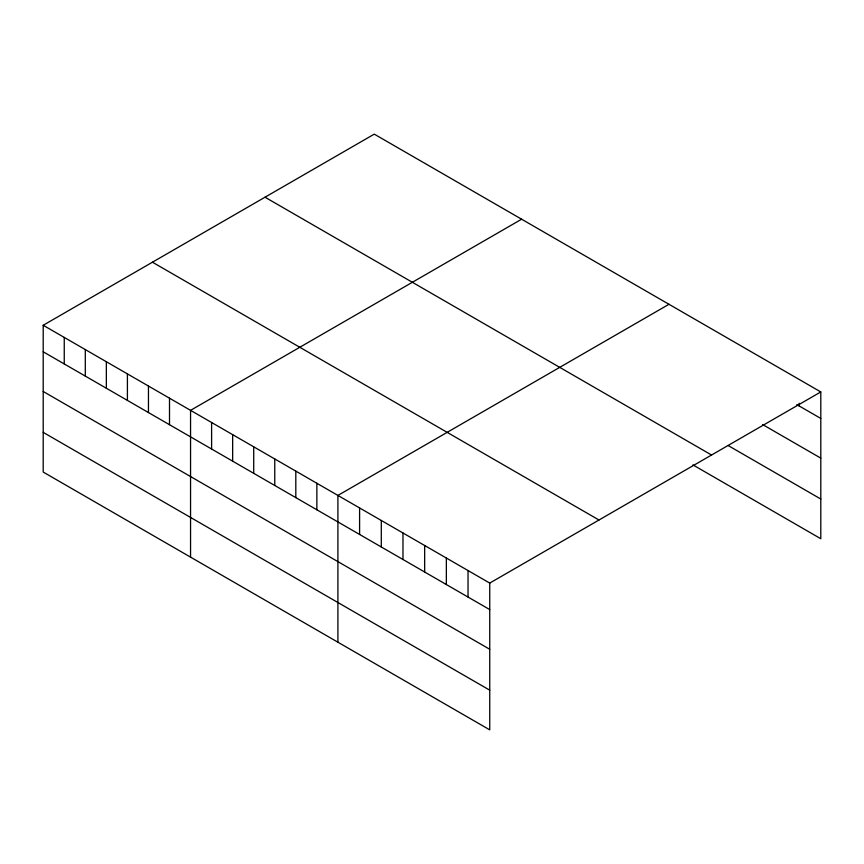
<?xml version="1.0" encoding="UTF-8"?>
<svg xmlns="http://www.w3.org/2000/svg" width="864" height="864" viewBox="0 0 864 864"><rect width="100%" height="100%" fill="white"/><g stroke="black" fill="none" stroke-linecap="round" stroke-linejoin="round"><path stroke-width="1.3" d="M43.2 325.274L489.737 583.081L489.737 729.864L43.2 472.057L43.2 325.274L374.263 134.136L820.8 391.943L820.8 538.726L692.95 464.908M521.618 219.208L190.555 410.357L190.555 557.129M668.974 304.29L337.91 495.428L337.91 642.211M489.737 583.081L820.8 391.943M796.824 404.611L820.8 418.446M762.588 424.526L820.8 458.136M728.341 445.651L820.8 499.036M265.01 197.208L711.547 455.015M152.453 262.202L598.99 520.009M43.2 351.788L489.737 609.584M43.2 391.478L489.737 649.274M43.2 432.367L489.737 690.174M799.114 403.272L799.114 405.929M468.04 570.564L468.04 597.067M446.353 558.036L446.353 584.539M424.667 545.519L424.667 572.022M402.98 532.991L402.98 559.505M381.294 520.474L381.294 546.977M359.597 507.946L359.597 534.46M316.861 483.278L316.861 509.782M295.812 471.118L295.812 497.632M274.763 458.968L274.763 485.471M253.714 446.818L253.714 473.321M232.654 434.657L232.654 461.171M211.604 422.507L211.604 449.01M169.506 398.196L169.506 424.71M148.457 386.046L148.457 412.549M127.408 373.896L127.408 400.399M106.348 361.735L106.348 388.249M85.298 349.585L85.298 376.088M64.249 337.435L64.249 363.938"/></g></svg>
